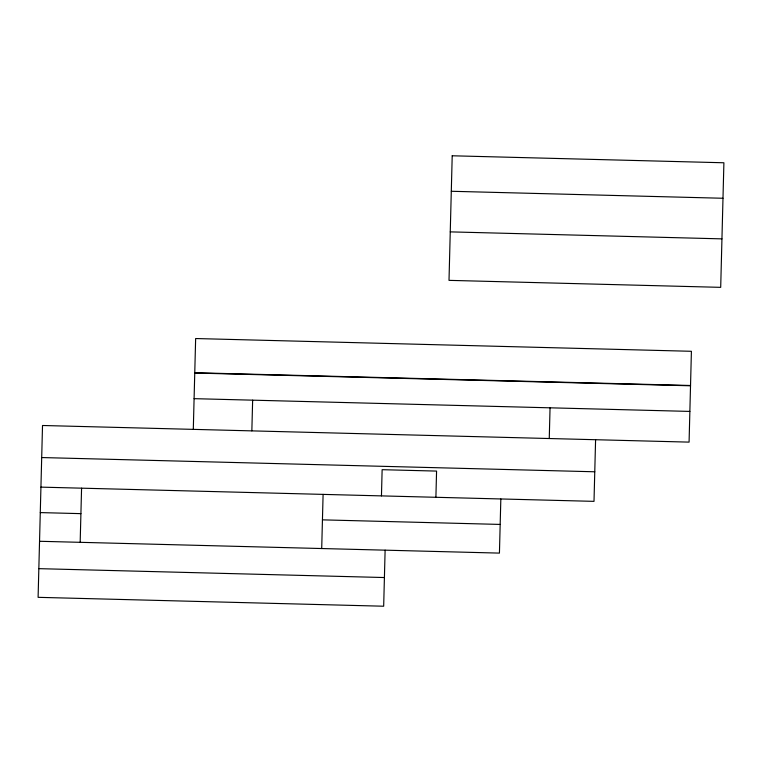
<?xml version="1.0" encoding="UTF-8"?>
<svg xmlns="http://www.w3.org/2000/svg" width="762" height="762" viewBox="0 0 762 762"><rect width="100%" height="100%" fill="white"/><g stroke="black" fill="none" stroke-linecap="round" stroke-linejoin="round"><path stroke-width="1.14" d="M80.172 542.315L81.572 488.175M193.3 429.368L195.644 338.538L691.41 351.292L689.077 442.122L42.52 425.491L38.1 597.332L383.677 606.219L385.115 550.164M251.851 430.873L252.641 400.164M321.707 548.535L323.098 494.386M381.457 495.891L382.133 469.687L436.569 471.087L435.902 497.291M500.834 498.958L499.434 553.107L39.538 541.277M549.259 438.521L550.05 407.822M595.589 439.712L594.008 501.358L40.938 487.128M451.295 191.272L722.986 198.263M450.256 231.877L721.938 238.868M194.758 372.732L690.534 385.486M194.758 373.037L690.524 385.791M194.091 398.659L689.867 411.413M41.7 457.552L594.77 471.783M40.281 512.597L80.915 513.645M322.44 519.855L500.177 524.427M38.833 568.652L384.41 577.539M452.209 155.781L449.008 280.359L720.7 287.35L723.9 162.773L452.209 155.781"/></g></svg>
